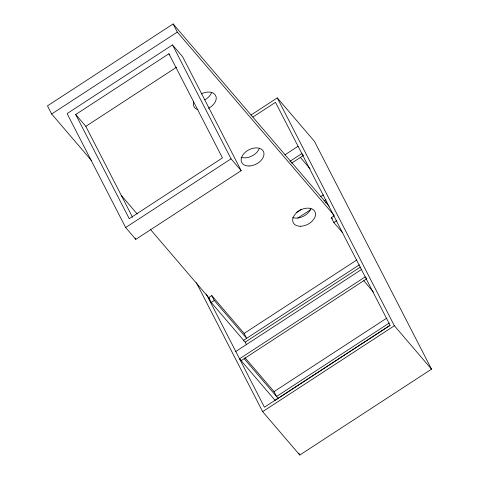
<?xml version="1.0" encoding="UTF-8"?>
<svg xmlns="http://www.w3.org/2000/svg" width="479" height="479" viewBox="0 0 479 479"><rect width="100%" height="100%" fill="white"/><g stroke="black" fill="none" stroke-linecap="round" stroke-linejoin="round"><path stroke-width="0.72" d="M329.157 206.317L173.141 23.95L47.481 105.865L51.666 114.002L91.519 160.591M51.666 114.002L177.32 32.087L333.827 215.023M172.494 44.894L67.102 113.601L125.66 227.531L135.785 239.368L241.171 170.662L182.619 56.732L172.494 44.894L231.046 158.83L241.171 170.662M168.919 53.744L222.454 157.908L129.228 218.687L75.694 114.517L168.919 53.744L169.883 54.869M75.694 114.517L85.819 126.354L176.541 67.21M251.05 114.99L277.269 97.896L314.41 141.305L431.519 369.171L299.782 455.05L262.642 411.635L196.408 282.76M252.978 116.99L275.485 102.314L390.08 325.295L264.426 407.21L206.275 294.058M125.66 227.531L231.046 158.83M284.939 154.819L298.07 146.263M289.957 161.327L301.836 153.585L303.027 154.98M291.621 163.141L303.429 155.447M296.447 212.431L301.453 209.161M320.864 196.51L323.367 194.881M297.704 218.131L310.853 209.557M323.996 200.988L325.876 199.761M325.588 202.833L326.834 202.012M211.76 295.603L214.269 300.483L246.637 338.318L244.128 333.432L211.76 295.603L208.718 297.585L211.227 302.465L245.188 342.162L246.541 344.79M342.539 232.698L333.845 222.531L331.336 217.652L334.378 215.67M211.227 302.465L214.269 300.483M333.845 222.531L336.887 220.55M244.128 333.432L356.813 259.971M243.595 340.3L359.322 264.851M245.188 342.162L360.298 267.12M235.776 351.466L361.429 269.551M366.788 278.736L241.135 360.651L240.506 359.43M245.044 357.741L274.03 391.618L386.721 318.158M389.229 323.038L276.539 396.504L274.03 391.618M390.11 325.361L275.09 400.348L239.542 358.789L365.196 276.874L366.393 278.269M262.642 411.635L394.379 325.756L431.519 369.171M300.387 157.429L310.051 168.728M331.336 217.652L332.3 218.777M363.747 280.718L373.41 292.01M121.169 195.246L137.21 213.993M150.328 229.333L209.688 298.71M244.17 358.669L278.131 398.366M277.269 97.896L394.379 325.756M173.141 23.95L177.32 32.087M298.758 453.056L299.782 455.05M85.819 126.354L132.533 217.25M135.102 238.039L135.785 239.368M259.295 148.514A12.179 8.041 -27.2 0 1 241.045 157.274M211.538 92.692A12.179 8.041 -27.2 0 1 204.844 99.836M310.841 208.76A12.179 8.041 -27.2 0 1 292.591 217.526M201.15 93.956A12.179 8.041 -27.2 0 1 215.646 95.566A12.179 8.041 -27.2 0 1 208.461 108.278M198.067 109.787A12.179 8.041 -27.2 0 1 193.69 101.991M249.146 165.991A12.179 8.041 -27.2 0 0 263.719 152.16A12.179 8.041 -27.2 0 0 244.811 152.657A12.179 8.041 -27.2 0 0 249.146 165.991M300.692 226.244A12.179 8.041 -27.2 0 0 315.266 212.407A12.179 8.041 -27.2 0 0 296.357 212.904A12.179 8.041 -27.2 0 0 300.692 226.244"/></g></svg>
